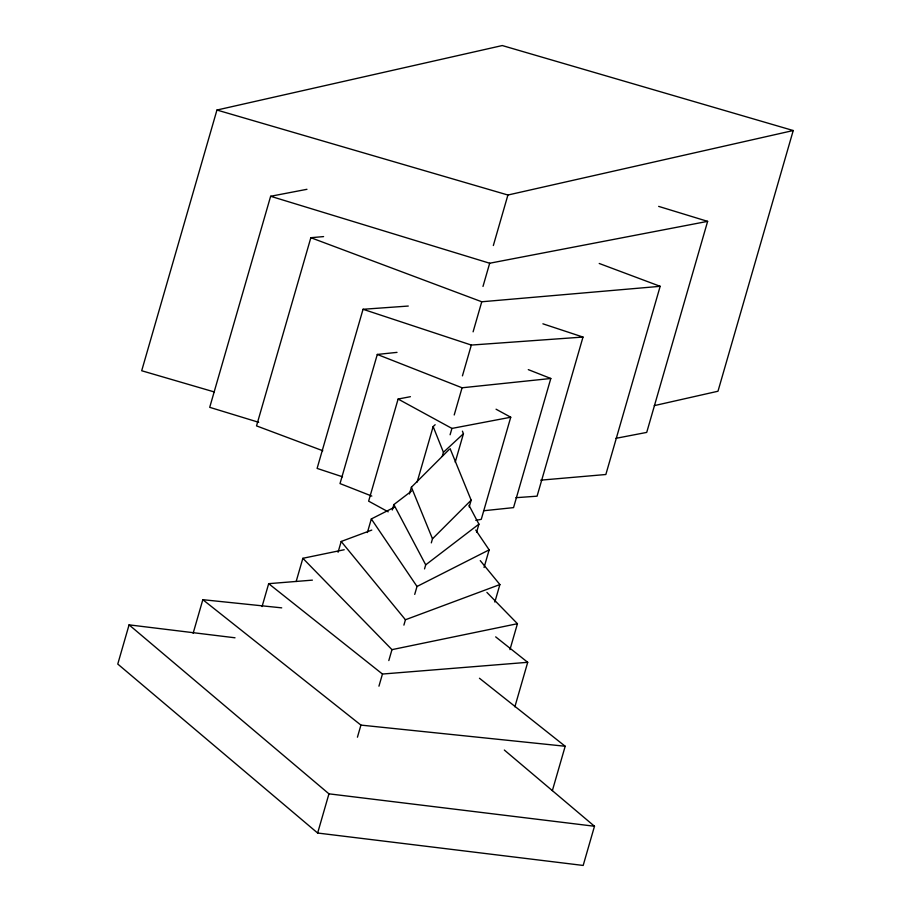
<?xml version="1.0" encoding="UTF-8"?>
<svg xmlns="http://www.w3.org/2000/svg" width="911" height="911" viewBox="0 0 911 911"><rect width="100%" height="100%" fill="white"/><g stroke="black" fill="none" stroke-linecap="round" stroke-linejoin="round"><path stroke-width="1.37" d="M654.269 405.634L717.982 391.24L793.23 130.535L502.268 45.55L216.943 110.037L141.695 370.743L214.096 391.889M235.015 637.791L129.077 624.855L117.77 664.051L317.643 833.03L583.177 865.45L594.484 826.254L504.33 750.038M306.961 189.306L270.635 196.275L209.712 407.331L258.701 422.305M193.132 633.293L202.834 599.689L281.715 607.853M323.587 236.598L310.845 237.703L256.526 425.892L322.779 450.729M262.061 606.578L268.677 583.666L312.393 580.136M408.276 306.05L363.045 309.284L317.108 468.413L342.513 476.795M296.166 581.491L302.862 558.295L344.221 549.743M397.014 352.375L377.291 354.447L340.019 483.582L371.813 496.085M338.072 552.248L341.181 541.476L371.779 530.077M410.417 396.695L398.107 399.041L368.636 501.152L388.211 511.834M367.406 532.525L371.324 518.951L394.11 507.393M392.299 510.001L393.859 504.592L411.601 491.018M409.449 493.978L411.408 487.203L449.1 449.544M417.124 482.113L433.146 426.576L435.151 424.72M317.643 833.03L328.951 793.834L129.077 624.855M493.341 245.526L507.917 195.022L793.23 130.535M482.989 286.441L489.685 263.233L707.631 221.362L646.719 432.406L615.984 438.316M473.094 331.832L481.76 301.769L660.168 286.316L605.849 474.506L540.724 480.154M357.431 737.204L360.927 725.099L202.834 599.689M462.435 375.867L471.329 345.064L583.006 337.059L537.08 496.176L515.877 497.702M442.256 456.377L443.441 452.289L463.437 433.727L462.412 431.154M454.213 414.972L462.071 387.779L550.813 378.486L513.542 507.621L483.957 510.718M450.091 434.775L451.936 428.421L510.741 417.227L481.27 519.338L475.804 520.386M378.942 686.177L382.449 674.038L268.677 583.666M388.815 660.566L391.969 649.645L302.862 558.295M403.903 625.117L405.441 619.753L499.888 584.555L480.256 560.629M414.721 594.393L417.01 586.468L489.15 549.868L475.758 530.077M431.313 542.876L432.486 538.811L471.158 500.173L450.08 448.565M424.537 568.908L425.71 564.843L478.924 524.144L468.971 505.309M455.227 462.173L463.437 433.727M469.199 506.949L471.158 500.173M476.578 532.263L478.924 524.144M484.06 567.496L489.15 549.868M494.844 602.046L499.888 584.555M509.955 649.623L517.437 623.705L486.907 592.401M514.874 706.799L527.708 662.308L495.675 636.869M552.373 790.611L565.184 746.257L479.459 678.251M391.969 649.645L517.437 623.705M382.449 674.038L527.708 662.308M360.927 725.099L565.184 746.257M328.951 793.834L594.484 826.254M216.943 110.037L507.917 195.022M658.653 206.387L707.631 221.362M270.635 196.275L489.685 263.233M542.899 323.815L583.006 337.059M363.045 309.284L471.329 345.064M599.222 263.473L660.168 286.316M310.845 237.703L481.76 301.769M528.3 369.627L550.813 378.486M377.291 354.447L462.071 387.779M496.062 409.21L510.741 417.227M398.107 399.041L451.936 428.421M341.181 541.476L405.441 619.753M371.324 518.951L417.01 586.468M393.859 504.592L425.71 564.843M411.408 487.203L432.486 538.811M433.146 426.576L443.441 452.289"/></g></svg>
